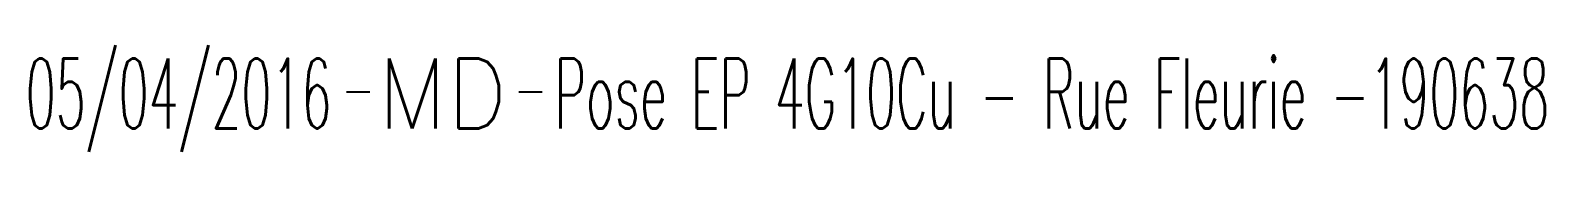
# Model space of a CAD drawing. Header units: millimetres. Extents: x 80999 to 81981, y 144000 to 144990.
# Drawn here: x 81440.61 to 81473.11, y 144487.88 to 144490.17 of the extents above; entities that cross this region are included whole.
import ezdxf
from ezdxf.enums import TextEntityAlignment as Align

# ---------------------------------------------------------------- set-up
doc = ezdxf.new("R2010")
doc.units = ezdxf.units.MM
doc.layers.get('0').update_dxf_attribs({"linetype": 'CONTINUOUS'})
doc.layers.add('E_910', color=3, linetype='CONTINUOUS')
doc.styles.get("Standard").update_dxf_attribs({"font": 'romans.shx', "width": 0.85})

# ---------------------------------------------------------------- blocks, each defined once
blk = doc.blocks.new('GIS_MODF')
at = {"color": 0, "linetype": 'Continuous', "flags": 128}
for points in [[(-2.176, -0.014), (-1.676, -0.014)], [(1.519, -0.014), (2.019, -0.014)]]:
    blk.add_lwpolyline(points, dxfattribs=at)
at = {"color": 0, "linetype": 'Continuous', "width": 0.5}
blk.add_attdef('DATE', text='', height=1.5, dxfattribs=at).set_placement((-2.502, -0.798), align=Align.RIGHT)
at = {"color": 0, "linetype": 'Continuous', "width": 1.771291}
blk.add_attdef('USER', text='', height=1.5, dxfattribs=at).set_placement((-1.507, -0.798), (1.276, -0.798), align=Align.FIT)
at = {"color": 0, "linetype": 'Continuous', "width": 0.5}
blk.add_attdef('DESC', (2.289, -0.798), '', height=1.5, dxfattribs=at)

msp = doc.modelspace()

# ---------------------------------------------------------------- block references
at = {"layer": 'E_910', "linetype": 'Continuous'}
ref = msp.add_blockref('GIS_MODF', (81449.573, 144489.182), dxfattribs=at)
ref.add_attrib('DATE', '05/04/2016', dxfattribs={"layer": '0', "color": 0, "linetype": 'Continuous', "height": 1.5, "width": 0.5}).set_placement((81447.071, 144488.384), align=Align.RIGHT)
ref.add_attrib('USER', 'MD', dxfattribs={"layer": '0', "color": 0, "linetype": 'Continuous', "height": 1.5, "width": 0.927819}).set_placement((81448.066, 144488.384), (81450.85, 144488.384), align=Align.FIT)
ref.add_attrib('DESC', 'Pose EP 4G10Cu - Rue Fleurie -190638', (81451.862, 144488.384), dxfattribs={"layer": '0', "color": 0, "linetype": 'Continuous', "height": 1.5, "width": 0.5})

doc.saveas('drawing.dxf')
